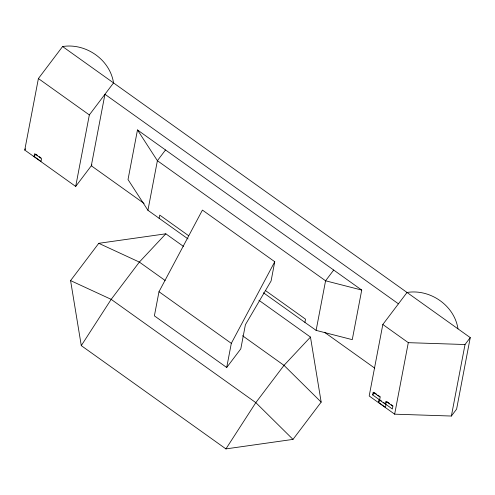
<?xml version="1.0" encoding="UTF-8"?>
<svg xmlns="http://www.w3.org/2000/svg" width="495" height="495" viewBox="0 0 495 495"><rect width="100%" height="100%" fill="white"/><g stroke="black" fill="none" stroke-linecap="round" stroke-linejoin="round"><path stroke-width="0.74" d="M24.75 150.059L38.393 78.556L62.593 46.542C85.678 42.811 110.032 59.53 113.534 82.919L89.335 114.927L75.692 186.436L24.75 150.059L25.678 148.828M34.05 156.432L34.57 153.728L41.531 158.697L41.011 161.401L34.05 156.432L35.77 154.162L37.509 155.405M263.445 292.774L316.119 330.382L352.267 339.657L361.727 290.064L137.48 129.95L128.019 179.549L147.931 210.301L188.038 238.937M147.931 210.301L157.391 160.702L165.509 149.966M159.13 218.295L159.743 215.096L188.651 235.731M158.988 291.722L154.384 315.86L226.704 367.494L240.799 348.857L245.402 324.72L271.081 280.993L274.756 261.731L202.43 210.09L158.988 291.722L231.314 343.357L226.704 367.494M304.92 322.387L305.526 319.182L265.314 290.466M316.119 330.382L325.58 280.789L333.698 270.047M457.974 328.841C454.466 305.458 430.118 288.733 407.026 292.471L382.827 324.479L369.19 395.981L394.657 414.173L451.378 416.035L456.607 409.118L470.25 337.609L62.593 46.542M372.667 394.93L373.187 392.226L380.148 397.194L379.628 399.898L372.667 394.93L374.387 392.659L376.707 394.317M378.489 402.355L379.003 399.651L385.964 404.619L385.45 407.323L378.489 402.355L380.203 400.084L381.367 400.913M385.407 404.025L385.921 401.315L392.882 406.29L392.368 408.994L385.407 404.025L387.121 401.754M394.657 414.173L408.301 342.664L382.827 324.479M451.378 416.035L465.022 344.526L470.25 337.609M231.314 343.357L274.756 261.731M258.904 300.261L310.47 337.083L321.168 402.113L292.99 439.393L225.924 448.903L81.279 345.628L111.177 299.357L139.361 262.084L165.825 233.807L183.435 246.374M225.924 448.903L255.822 402.633L284.006 365.36L310.47 337.083M75.692 186.436L91.983 164.891M81.279 345.628L70.581 280.597L98.759 243.317L165.825 233.807M408.301 342.664L465.022 344.526M361.727 290.064L325.58 280.789L157.391 160.702L137.48 129.95M98.759 243.317L139.361 262.084L165.144 280.492M70.581 280.597L111.177 299.357L255.822 402.633L292.99 439.393M398.438 303.825L104.946 94.279L91.309 165.782L144.101 203.476M38.393 78.556L89.335 114.927M324.466 332.256L374.746 368.156M377.864 395.146L380.185 396.798M387.703 402.169L389.441 403.406M391.18 404.65L392.925 405.894M39.247 156.643L40.986 157.886M383.687 402.571L384.844 403.4M242.501 335.721L284.006 365.36L321.168 402.113"/></g></svg>
